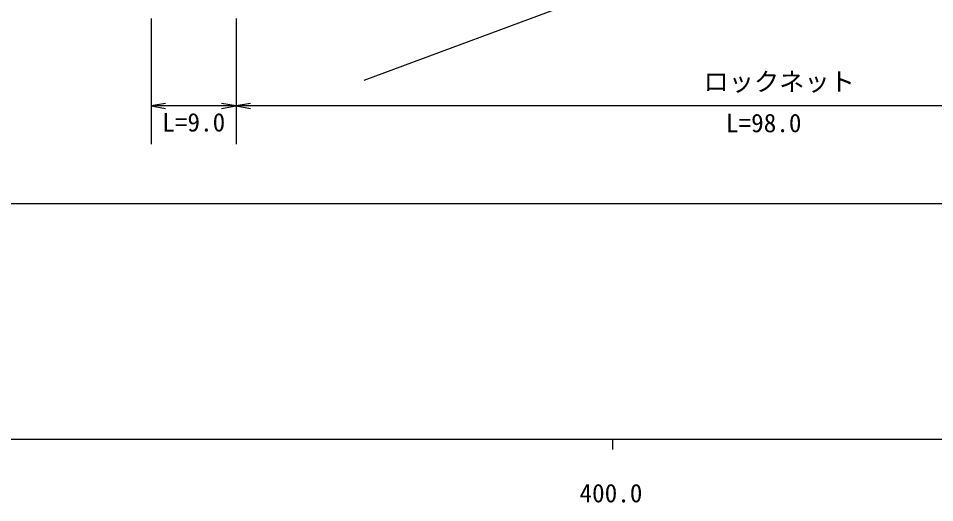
# Model space of a CAD drawing. Units: millimetres, scale not verified. Extents: x 40000 to 680000, y 20000 to 380000.
# Drawn here: x 409122 to 499920, y 198715 to 246710 of the extents above; entities that cross this region are included whole.
import ezdxf
from ezdxf.enums import TextEntityAlignment as Align

# ---------------------------------------------------------------- set-up
doc = ezdxf.new("R2010")
doc.units = ezdxf.units.MM
doc.header["$LTSCALE"] = 1000
for name, color, linetype, lineweight in [('M-BMK-SRVR', 3, 'Continuous', 25), ('M-STR-STR3', 7, 'Continuous', 25), ('M-TTL-BAND', 7, 'Continuous', 25)]:
    doc.layers.add(name, color=color, linetype=linetype, lineweight=lineweight)
doc.styles.add('ＭＳ ゴシック', font='')
doc.styles.get('ＭＳ ゴシック').set_extended_font_data('MS Gothic')

# ---------------------------------------------------------------- blocks, each defined once
blk = doc.blocks.new('open_arrow')
at = {"color": 0, "linetype": 'Continuous', "lineweight": -2}
blk.add_lwpolyline([(7.5, 1.25), (0, 0), (7.5, -1.25)], dxfattribs=at)

msp = doc.modelspace()

# ---------------------------------------------------------------- linework, layer by layer
at = {"layer": 'M-BMK-SRVR'}
msp.add_line((443388, 240588), (515755, 267452), dxfattribs=at)
at = {"layer": 'M-STR-STR3'}
for p, q in [((422274, 246698), (422274, 234253)), ((430695, 246698), (430695, 234253)), ((430695, 238028), (422274, 238028)), ((532735, 238028), (430695, 238028)), ((532735, 228335), (260291, 228335))]:
    msp.add_line(p, q, dxfattribs=at)
at = {"layer": 'M-TTL-BAND'}
for p, q in [((40000, 205000), (579000, 205000)), ((468000, 205000), (468000, 204000))]:
    msp.add_line(p, q, dxfattribs=at)

# ---------------------------------------------------------------- block references
at = {"layer": 'M-STR-STR3', "xscale": 193, "yscale": 193}
for p in [(422274, 238028), (430695, 238028)]:
    msp.add_blockref('open_arrow', p, dxfattribs=at)
at = {"layer": 'M-STR-STR3', "xscale": 193, "yscale": 193, "rotation": 180}
msp.add_blockref('open_arrow', (430695, 238028), dxfattribs=at)

# ---------------------------------------------------------------- texts
at = {"layer": 'M-STR-STR3', "style": 'ＭＳ ゴシック'}
for s, p in [('ロックネット', (477011, 238961)), ('L=9.0', (423386, 234942)), ('L=98.0', (479240, 234873))]:
    msp.add_text(s, height=1833, dxfattribs=at).set_placement(p, align=Align.BOTTOM_LEFT)
at = {"layer": 'M-TTL-BAND', "style": 'ＭＳ ゴシック'}
msp.add_text('400.0', height=1833, dxfattribs=at).set_placement((467844, 198195), align=Align.BOTTOM_CENTER)

doc.saveas('drawing.dxf')
